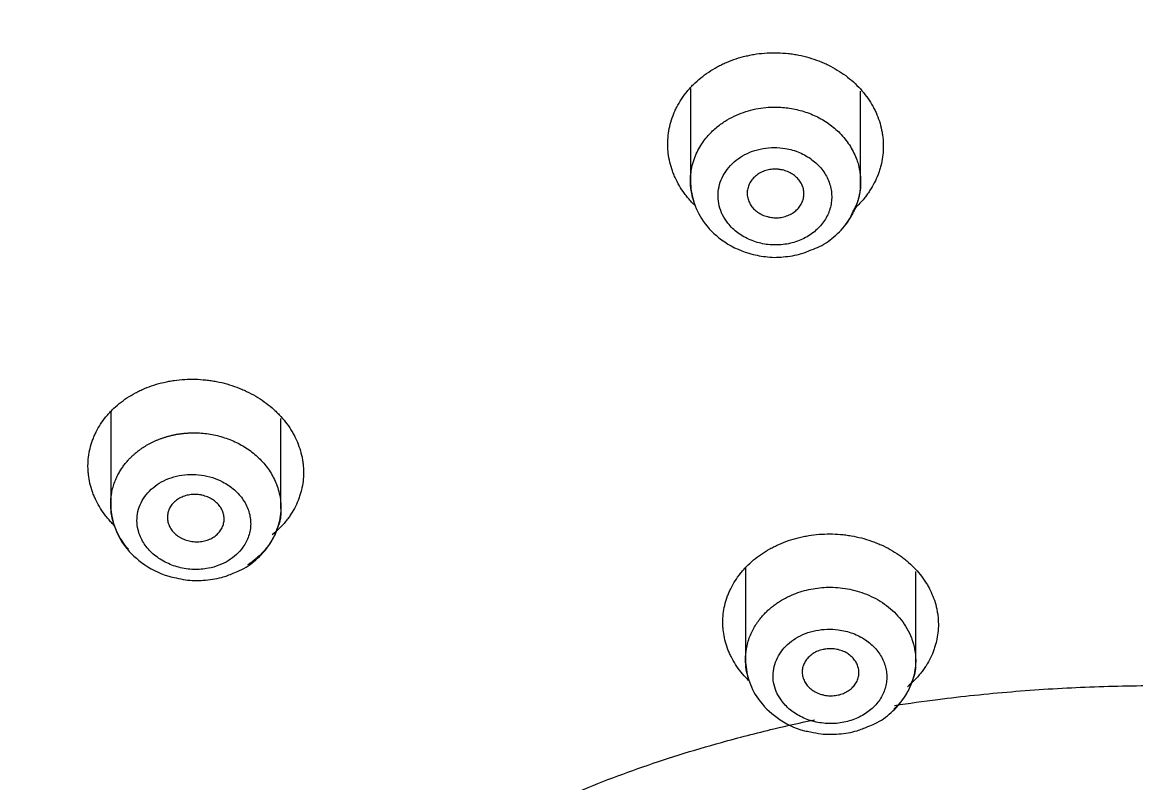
# Model space of a CAD drawing. Header units: millimetres. Extents: x 6110 to 6704, y -2661 to -1821.
# Drawn here: x 6332.999 to 6337.91, y -2179.701 to -2176.344 of the extents above; entities that cross this region are included whole.
import ezdxf

# ---------------------------------------------------------------- set-up
doc = ezdxf.new("R2010")
doc.units = ezdxf.units.MM
doc.header["$LTSCALE"] = 0.1
doc.linetypes.add('HIDDEN2', pattern=[4.7625, 3.175, -1.5875])
doc.layers.add('1', color=4, linetype='HIDDEN2', lineweight=13)
doc.layers.add('DIM', color=3, linetype='Continuous', lineweight=9)

msp = doc.modelspace()

# ---------------------------------------------------------------- hatches: boundary and pattern name
at = {"layer": 'DIM'}
h = msp.add_hatch(dxfattribs=at)
h.set_pattern_fill('ANSI31', color=2)
edge = h.paths.add_edge_path()
edge.add_line((6619.6172, -2595.9805), (6619.6172, -1962.2056))
edge.add_line((6634.6172, -1966.1101), (6619.6172, -1966.1101))
edge.add_line((6634.6172, -2610.9805), (6634.6172, -1966.1101))
edge.add_line((6634.6172, -2610.9805), (6184.4567, -2610.9805))
edge.add_line((6619.6172, -2595.9805), (6184.4567, -2595.9805))
edge.add_line((6184.4567, -2610.9805), (6184.4567, -2595.9805))

# ---------------------------------------------------------------- linework, layer by layer
at = {"layer": '1', "color": 7, "linetype": 'Continuous', "lineweight": -3}
for p, q in [((6335.9436, -2176.6362), (6335.9436, -2177.0431)), ((6336.6936, -2177.0479), (6336.6936, -2176.6479)), ((6333.3885, -2178.061), (6333.3885, -2178.4688)), ((6334.1385, -2178.4834), (6334.1385, -2178.0908)), ((6336.1862, -2178.7483), (6336.1862, -2179.153)), ((6336.9362, -2179.158), (6336.9362, -2178.7647))]:
    msp.add_line(p, q, dxfattribs=at)
for centre, major_axis, start_param, end_param in [((6338.0093, -2168.509), (-13.75, 0), 3.141606, 7.301236), ((6338.0093, -2168.8384), (13.1753, 0), 4.984867, 10.723113)]:
    msp.add_ellipse(centre, major_axis=major_axis, ratio=0.906308, start_param=start_param, end_param=end_param, dxfattribs=at)
for points, knots in [([(6325.4662, -2173.63), (6325.5679, -2173.8542), (6325.8634, -2174.4465), (6326.4568, -2175.3608), (6327.2417, -2176.3581), (6328.1332, -2177.2793), (6329.1185, -2178.1175), (6330.1898, -2178.8631), (6331.3353, -2179.5125), (6332.5483, -2180.0467), (6333.3933, -2180.3577), (6333.8352, -2180.4704), (6333.8448, -2180.4729)], [0, 0, 0, 0, 0.068553, 0.18436, 0.300257, 0.416246, 0.532326, 0.648492, 0.764733, 0.881039, 0.997401, 1, 1, 1, 1]), ([(6335.9616, -2177.1496), (6335.9558, -2177.1439), (6335.9502, -2177.1381), (6335.94, -2177.1269), (6335.9353, -2177.1215), (6335.9263, -2177.1105), (6335.922, -2177.1049), (6335.9012, -2177.0768), (6335.8872, -2177.0531), (6335.8731, -2177.022), (6335.8704, -2177.0157), (6335.8655, -2177.0029), (6335.8632, -2176.9965), (6335.8569, -2176.9773), (6335.8501, -2176.9514), (6335.8462, -2176.9252), (6335.8444, -2176.9054), (6335.844, -2176.8988), (6335.8436, -2176.8855), (6335.8435, -2176.8788), (6335.8443, -2176.8455), (6335.848, -2176.8193), (6335.858, -2176.7807), (6335.862, -2176.768), (6335.8692, -2176.7491), (6335.8718, -2176.7428), (6335.8773, -2176.7303), (6335.8803, -2176.7242), (6335.8958, -2176.6939), (6335.9109, -2176.671), (6335.933, -2176.644), (6335.9375, -2176.6387), (6335.947, -2176.6282), (6335.952, -2176.6231), (6335.9672, -2176.6079), (6335.9778, -2176.5983), (6336.0113, -2176.571), (6336.0355, -2176.5548), (6336.0683, -2176.537), (6336.0751, -2176.5336), (6336.0886, -2176.527), (6336.0955, -2176.5239), (6336.1163, -2176.515), (6336.1446, -2176.5043), (6336.174, -2176.4961), (6336.1964, -2176.4909), (6336.204, -2176.4893), (6336.2192, -2176.4864), (6336.227, -2176.4851), (6336.2656, -2176.4795), (6336.2965, -2176.4777), (6336.3431, -2176.479), (6336.3587, -2176.48), (6336.3821, -2176.4826), (6336.3899, -2176.4836), (6336.4054, -2176.486), (6336.413, -2176.4874), (6336.4511, -2176.4949), (6336.4806, -2176.5035), (6336.5164, -2176.5172), (6336.5235, -2176.5202), (6336.5375, -2176.5263), (6336.5445, -2176.5295), (6336.5649, -2176.5396), (6336.5781, -2176.5468), (6336.6163, -2176.5701), (6336.6399, -2176.5876), (6336.6725, -2176.6171), (6336.6827, -2176.6274), (6336.7019, -2176.6485), (6336.7198, -2176.6703), (6336.7351, -2176.6936), (6336.7457, -2176.7115), (6336.7491, -2176.7176), (6336.7555, -2176.73), (6336.7585, -2176.7361), (6336.7726, -2176.7673), (6336.7809, -2176.7929), (6336.7876, -2176.8256), (6336.7888, -2176.8322), (6336.7908, -2176.8454), (6336.7916, -2176.8521), (6336.7934, -2176.8721), (6336.7938, -2176.8854), (6336.7928, -2176.925), (6336.7892, -2176.9512), (6336.7809, -2176.9836), (6336.779, -2176.9901), (6336.7749, -2177.0029), (6336.7727, -2177.0093), (6336.7655, -2177.0281), (6336.7546, -2177.0527), (6336.7409, -2177.0762), (6336.7296, -2177.0934), (6336.7256, -2177.0991), (6336.7174, -2177.1103), (6336.713, -2177.1158), (6336.6969, -2177.1355), (6336.6843, -2177.149), (6336.6706, -2177.1617)], [0, 0, 0, 0, 0.011928, 0.011928, 0.022596, 0.022596, 0.033265, 0.033265, 0.07594, 0.07594, 0.086609, 0.086609, 0.097277, 0.097277, 0.118615, 0.139952, 0.139952, 0.150621, 0.150621, 0.16129, 0.16129, 0.203965, 0.203965, 0.225302, 0.225302, 0.235971, 0.235971, 0.246639, 0.246639, 0.289314, 0.289314, 0.299983, 0.299983, 0.310652, 0.310652, 0.331989, 0.331989, 0.374664, 0.374664, 0.385333, 0.385333, 0.396002, 0.396002, 0.417339, 0.438676, 0.438676, 0.449345, 0.449345, 0.460014, 0.460014, 0.502689, 0.502689, 0.524026, 0.524026, 0.534695, 0.534695, 0.545364, 0.545364, 0.588038, 0.588038, 0.598707, 0.598707, 0.609376, 0.609376, 0.630713, 0.630713, 0.673388, 0.673388, 0.694726, 0.694726, 0.716063, 0.7374, 0.7374, 0.748069, 0.748069, 0.758738, 0.758738, 0.801413, 0.801413, 0.812081, 0.812081, 0.82275, 0.82275, 0.844088, 0.844088, 0.886762, 0.886762, 0.897431, 0.897431, 0.9081, 0.9081, 0.929437, 0.950775, 0.950775, 0.961443, 0.961443, 0.972112, 0.972112, 1, 1, 1, 1]), ([(6335.9436, -2177.0432), (6335.9436, -2177.0232), (6335.9469, -2176.9912), (6335.9587, -2176.9489), (6335.9721, -2176.9166), (6335.9882, -2176.8874), (6336.0063, -2176.8614), (6336.0257, -2176.8385), (6336.0457, -2176.8186), (6336.0659, -2176.8015), (6336.0857, -2176.787), (6336.1117, -2176.7704), (6336.1453, -2176.753), (6336.1877, -2176.7369), (6336.2311, -2176.7257), (6336.2749, -2176.7192), (6336.3249, -2176.717), (6336.3817, -2176.7215), (6336.4443, -2176.736), (6336.5048, -2176.7604), (6336.5609, -2176.7947), (6336.6104, -2176.8386), (6336.6506, -2176.8911), (6336.6731, -2176.938), (6336.6852, -2176.9772), (6336.6918, -2177.0097), (6336.6936, -2177.0345), (6336.6936, -2177.0483)], [0, 0, 0, 0, 0.058161, 0.093562, 0.127056, 0.158645, 0.188327, 0.216103, 0.241973, 0.265937, 0.287994, 0.308145, 0.348196, 0.38743, 0.425849, 0.463455, 0.500252, 0.553212, 0.607721, 0.663788, 0.721422, 0.780631, 0.841423, 0.903804, 0.927649, 0.959769, 1, 1, 1, 1]), ([(6336.4577, -2177.2894), (6336.4668, -2177.2842), (6336.484, -2177.2727), (6336.5069, -2177.2527), (6336.5264, -2177.2303), (6336.5425, -2177.206), (6336.5546, -2177.18), (6336.5626, -2177.1529), (6336.5665, -2177.1252), (6336.5661, -2177.0971), (6336.5614, -2177.0693), (6336.5526, -2177.0421), (6336.5398, -2177.0161), (6336.523, -2176.9917), (6336.5028, -2176.9693), (6336.4793, -2176.9493), (6336.4529, -2176.9322), (6336.4242, -2176.918), (6336.3936, -2176.9071), (6336.3564, -2176.8987), (6336.3124, -2176.895), (6336.2631, -2176.8994), (6336.2159, -2176.9117), (6336.1726, -2176.932), (6336.1348, -2176.9589), (6336.1042, -2176.9918), (6336.0814, -2177.029), (6336.0679, -2177.0694), (6336.0636, -2177.1114), (6336.0691, -2177.1534), (6336.0837, -2177.1938), (6336.1049, -2177.227), (6336.1285, -2177.253), (6336.152, -2177.273), (6336.1784, -2177.2901), (6336.207, -2177.3043), (6336.2377, -2177.3151), (6336.2696, -2177.3224), (6336.3024, -2177.3261), (6336.3353, -2177.3261), (6336.3679, -2177.3223), (6336.3997, -2177.315), (6336.4299, -2177.3041), (6336.4487, -2177.2946), (6336.4577, -2177.2894)], [0, 0, 0, 0, 0.020967, 0.041725, 0.06263, 0.083608, 0.104328, 0.125143, 0.146098, 0.166816, 0.18765, 0.208564, 0.229277, 0.250152, 0.271051, 0.291749, 0.31263, 0.333556, 0.354247, 0.375107, 0.406369, 0.437553, 0.468839, 0.500137, 0.531304, 0.562624, 0.593778, 0.625045, 0.656248, 0.687491, 0.718715, 0.749951, 0.770828, 0.791551, 0.812466, 0.833312, 0.85403, 0.874964, 0.895815, 0.916522, 0.937429, 0.958351, 0.979091, 1, 1, 1, 1]), ([(6336.4074, -2177.1751), (6336.4016, -2177.1801), (6336.3953, -2177.1844), (6336.3852, -2177.1902), (6336.3817, -2177.192), (6336.3745, -2177.1952), (6336.3707, -2177.1967), (6336.3594, -2177.2007), (6336.3516, -2177.2027), (6336.3395, -2177.2047), (6336.3355, -2177.2052), (6336.3272, -2177.2058), (6336.3231, -2177.2059), (6336.3109, -2177.2058), (6336.3027, -2177.2051), (6336.2926, -2177.2033), (6336.2906, -2177.2029), (6336.2866, -2177.202), (6336.2806, -2177.2006), (6336.271, -2177.1975), (6336.2636, -2177.1945), (6336.2563, -2177.1911), (6336.2528, -2177.1893), (6336.2425, -2177.1833), (6336.2362, -2177.1788), (6336.2275, -2177.1713), (6336.2247, -2177.1687), (6336.2195, -2177.1632), (6336.217, -2177.1604), (6336.2102, -2177.1516), (6336.2063, -2177.1454), (6336.2016, -2177.1356), (6336.2002, -2177.1323), (6336.1978, -2177.1256), (6336.1968, -2177.1222), (6336.1944, -2177.1119), (6336.1936, -2177.105), (6336.1936, -2177.0909), (6336.1943, -2177.084), (6336.1967, -2177.0738), (6336.1976, -2177.0704), (6336.2, -2177.0637), (6336.2014, -2177.0604), (6336.206, -2177.0507), (6336.2098, -2177.0446), (6336.2165, -2177.0359), (6336.219, -2177.0331), (6336.2242, -2177.0277), (6336.2269, -2177.0251), (6336.2355, -2177.0178), (6336.2417, -2177.0134), (6336.2519, -2177.0076), (6336.2555, -2177.0058), (6336.2627, -2177.0025), (6336.27, -2176.9995), (6336.2777, -2176.9972), (6336.2855, -2176.9952), (6336.2895, -2176.9944), (6336.3017, -2176.9924), (6336.3098, -2176.9917), (6336.3221, -2176.9918), (6336.3262, -2176.992), (6336.3323, -2176.9926), (6336.3344, -2176.9928), (6336.3385, -2176.9933), (6336.3405, -2176.9937), (6336.3506, -2176.9954), (6336.3584, -2176.9975), (6336.3698, -2177.0016), (6336.3736, -2177.0032), (6336.3808, -2177.0066), (6336.3844, -2177.0084), (6336.3946, -2177.0143), (6336.4009, -2177.0188), (6336.4126, -2177.0289), (6336.4178, -2177.0344), (6336.4246, -2177.0431), (6336.4267, -2177.0462), (6336.4306, -2177.0524), (6336.4324, -2177.0556), (6336.4371, -2177.0654), (6336.4395, -2177.072), (6336.4419, -2177.0823), (6336.4425, -2177.0858), (6336.4434, -2177.0928), (6336.4436, -2177.0963), (6336.4436, -2177.1068), (6336.4429, -2177.1137), (6336.4405, -2177.124), (6336.4395, -2177.1274), (6336.4372, -2177.1341), (6336.4345, -2177.1406), (6336.431, -2177.1469), (6336.4272, -2177.153), (6336.4252, -2177.156), (6336.4184, -2177.1647), (6336.4132, -2177.1701), (6336.4074, -2177.1751)], [0, 0, 0, 0, 0.03125, 0.03125, 0.046875, 0.046875, 0.0625, 0.0625, 0.09375, 0.09375, 0.109375, 0.109375, 0.125, 0.125, 0.15625, 0.15625, 0.164063, 0.164063, 0.171875, 0.1875, 0.203125, 0.203125, 0.21875, 0.21875, 0.25, 0.25, 0.265625, 0.265625, 0.28125, 0.28125, 0.3125, 0.3125, 0.328125, 0.328125, 0.34375, 0.34375, 0.375, 0.375, 0.40625, 0.40625, 0.421875, 0.421875, 0.4375, 0.4375, 0.46875, 0.46875, 0.484375, 0.484375, 0.5, 0.5, 0.53125, 0.53125, 0.546875, 0.546875, 0.5625, 0.578125, 0.578125, 0.59375, 0.59375, 0.625, 0.625, 0.640625, 0.640625, 0.648438, 0.648438, 0.65625, 0.65625, 0.6875, 0.6875, 0.703125, 0.703125, 0.71875, 0.71875, 0.75, 0.75, 0.78125, 0.78125, 0.796875, 0.796875, 0.8125, 0.8125, 0.84375, 0.84375, 0.859375, 0.859375, 0.875, 0.875, 0.90625, 0.90625, 0.921875, 0.921875, 0.9375, 0.953125, 0.953125, 0.96875, 0.96875, 1, 1, 1, 1]), ([(6335.9641, -2177.1499), (6335.9584, -2177.1356), (6335.9481, -2177.1021), (6335.9438, -2177.066), (6335.9436, -2177.0449), (6335.9436, -2177.0432)], [0, 0, 0, 0, 0.417482, 0.952851, 1, 1, 1, 1]), ([(6335.9438, -2177.0445), (6335.9442, -2177.0742), (6335.9532, -2177.1353), (6335.9968, -2177.2273), (6336.0799, -2177.3109), (6336.1804, -2177.3608), (6336.2491, -2177.3744), (6336.2742, -2177.3771)], [0, 0, 0, 0, 0.175529, 0.377213, 0.605994, 0.861739, 1, 1, 1, 1]), ([(6336.6936, -2177.0483), (6336.6936, -2177.0483), (6336.6936, -2177.065), (6336.6903, -2177.1012), (6336.6784, -2177.1432), (6336.6675, -2177.1679), (6336.6645, -2177.1743)], [0, 0, 0, 0, 0.001237, 0.386934, 0.838067, 1, 1, 1, 1]), ([(6336.6645, -2177.1743), (6336.6614, -2177.1806), (6336.6521, -2177.1984), (6336.6389, -2177.2186), (6336.6284, -2177.2321), (6336.6261, -2177.235)], [0, 0, 0, 0, 0.292807, 0.848009, 1, 1, 1, 1]), ([(6336.4758, -2177.3471), (6336.4886, -2177.343), (6336.5284, -2177.3274), (6336.5866, -2177.2841), (6336.6373, -2177.2299), (6336.6558, -2177.1906), (6336.6611, -2177.1763)], [0, 0, 0, 0, 0.146729, 0.476283, 0.818535, 1, 1, 1, 1]), ([(6336.2742, -2177.3771), (6336.2742, -2177.3771), (6336.2997, -2177.3822), (6336.3543, -2177.3791), (6336.423, -2177.3697), (6336.4621, -2177.3538), (6336.4758, -2177.3471)], [0, 0, 0, 0, 0.000335, 0.37834, 0.775978, 1, 1, 1, 1]), ([(6333.4021, -2178.5604), (6333.3999, -2178.5582), (6333.3977, -2178.5559), (6333.3906, -2178.5484), (6333.3858, -2178.5431), (6333.3765, -2178.5323), (6333.372, -2178.5268), (6333.3505, -2178.4992), (6333.336, -2178.476), (6333.3212, -2178.4455), (6333.3184, -2178.4393), (6333.3131, -2178.4269), (6333.3107, -2178.4206), (6333.304, -2178.4018), (6333.2966, -2178.3766), (6333.2922, -2178.351), (6333.2899, -2178.3317), (6333.2894, -2178.3253), (6333.2887, -2178.3123), (6333.2885, -2178.3058), (6333.2886, -2178.2734), (6333.2917, -2178.248), (6333.3007, -2178.2106), (6333.3044, -2178.1982), (6333.3111, -2178.1799), (6333.3136, -2178.1738), (6333.3188, -2178.1618), (6333.3216, -2178.1558), (6333.3363, -2178.1266), (6333.3507, -2178.1044), (6333.372, -2178.0783), (6333.3764, -2178.0731), (6333.3856, -2178.063), (6333.3904, -2178.058), (6333.4051, -2178.0433), (6333.4154, -2178.034), (6333.448, -2178.0076), (6333.4717, -2177.9919), (6333.5039, -2177.9747), (6333.5105, -2177.9713), (6333.5238, -2177.9649), (6333.5306, -2177.9619), (6333.5511, -2177.9533), (6333.579, -2177.9429), (6333.6081, -2177.9349), (6333.6304, -2177.9298), (6333.6379, -2177.9282), (6333.653, -2177.9254), (6333.6607, -2177.9242), (6333.6992, -2177.9187), (6333.7301, -2177.917), (6333.7768, -2177.9181), (6333.7925, -2177.9192), (6333.8159, -2177.9217), (6333.8238, -2177.9227), (6333.8394, -2177.9251), (6333.8471, -2177.9264), (6333.8856, -2177.9338), (6333.9154, -2177.9422), (6333.9517, -2177.9557), (6333.9589, -2177.9586), (6333.9732, -2177.9646), (6333.9802, -2177.9678), (6334.0011, -2177.9777), (6334.0145, -2177.9848), (6334.0534, -2178.0077), (6334.0776, -2178.025), (6334.1054, -2178.0491), (6334.1108, -2178.0541), (6334.1213, -2178.0641), (6334.1264, -2178.0692), (6334.1412, -2178.0848), (6334.1597, -2178.1062), (6334.1756, -2178.129), (6334.1866, -2178.1466), (6334.1901, -2178.1526), (6334.1968, -2178.1647), (6334.1999, -2178.1707), (6334.2147, -2178.2012), (6334.2236, -2178.2262), (6334.2311, -2178.2582), (6334.2324, -2178.2646), (6334.2346, -2178.2775), (6334.2356, -2178.284), (6334.2378, -2178.3035), (6334.2385, -2178.3164), (6334.2384, -2178.355), (6334.2354, -2178.3805), (6334.2278, -2178.412), (6334.2261, -2178.4183), (6334.2224, -2178.4307), (6334.2203, -2178.4369), (6334.2136, -2178.4551), (6334.2033, -2178.4789), (6334.1902, -2178.5017), (6334.1793, -2178.5184), (6334.1756, -2178.5239), (6334.1676, -2178.5348), (6334.1635, -2178.5402), (6334.142, -2178.5665), (6334.1224, -2178.5859), (6334.1005, -2178.6037)], [0, 0, 0, 0, 0.004617, 0.004617, 0.015206, 0.015206, 0.025795, 0.025795, 0.068152, 0.068152, 0.078741, 0.078741, 0.08933, 0.08933, 0.110509, 0.131687, 0.131687, 0.142276, 0.142276, 0.152865, 0.152865, 0.195222, 0.195222, 0.2164, 0.2164, 0.22699, 0.22699, 0.237579, 0.237579, 0.279935, 0.279935, 0.290525, 0.290525, 0.301114, 0.301114, 0.322292, 0.322292, 0.364649, 0.364649, 0.375238, 0.375238, 0.385827, 0.385827, 0.407006, 0.428184, 0.428184, 0.438773, 0.438773, 0.449362, 0.449362, 0.491719, 0.491719, 0.512898, 0.512898, 0.523487, 0.523487, 0.534076, 0.534076, 0.576433, 0.576433, 0.587022, 0.587022, 0.597611, 0.597611, 0.618789, 0.618789, 0.661146, 0.661146, 0.671735, 0.671735, 0.682324, 0.682324, 0.703503, 0.724681, 0.724681, 0.73527, 0.73527, 0.74586, 0.74586, 0.788216, 0.788216, 0.798806, 0.798806, 0.809395, 0.809395, 0.830573, 0.830573, 0.87293, 0.87293, 0.883519, 0.883519, 0.894108, 0.894108, 0.915287, 0.936465, 0.936465, 0.947054, 0.947054, 0.957643, 0.957643, 1, 1, 1, 1]), ([(6333.3885, -2178.4688), (6333.3885, -2178.4542), (6333.3903, -2178.4311), (6333.3967, -2178.4004), (6333.4038, -2178.3768), (6333.4125, -2178.3551), (6333.4223, -2178.3352), (6333.4328, -2178.3172), (6333.4438, -2178.301), (6333.455, -2178.2866), (6333.466, -2178.2738), (6333.4768, -2178.2626), (6333.4871, -2178.2528), (6333.4966, -2178.2444), (6333.5054, -2178.2373), (6333.5132, -2178.2313), (6333.5199, -2178.2264), (6333.5256, -2178.2225), (6333.53, -2178.2195), (6333.5332, -2178.2174), (6333.5368, -2178.2151), (6333.5412, -2178.2124), (6333.5469, -2178.209), (6333.5526, -2178.2057), (6333.5584, -2178.2025), (6333.5642, -2178.1994), (6333.57, -2178.1964), (6333.5759, -2178.1935), (6333.5819, -2178.1908), (6333.5878, -2178.1881), (6333.5938, -2178.1856), (6333.5998, -2178.1831), (6333.6059, -2178.1808), (6333.6119, -2178.1785), (6333.618, -2178.1764), (6333.6241, -2178.1744), (6333.6302, -2178.1724), (6333.6363, -2178.1706), (6333.6424, -2178.1689), (6333.6486, -2178.1673), (6333.6547, -2178.1657), (6333.6609, -2178.1643), (6333.667, -2178.163), (6333.6731, -2178.1617), (6333.6793, -2178.1606), (6333.6854, -2178.1595), (6333.6915, -2178.1586), (6333.6976, -2178.1577), (6333.7037, -2178.157), (6333.7098, -2178.1563), (6333.7158, -2178.1557), (6333.7219, -2178.1552), (6333.7279, -2178.1548), (6333.7339, -2178.1544), (6333.7399, -2178.1542), (6333.7458, -2178.154), (6333.7517, -2178.1539), (6333.7576, -2178.1539), (6333.7829, -2178.1543), (6333.8279, -2178.1584), (6333.891, -2178.1739), (6333.9511, -2178.1988), (6334.0061, -2178.2329), (6334.0541, -2178.2753), (6334.093, -2178.325), (6334.1168, -2178.3719), (6334.1303, -2178.4134), (6334.137, -2178.4479), (6334.1385, -2178.472), (6334.1385, -2178.4839)], [0, 0, 0, 0, 0.043113, 0.068791, 0.093082, 0.115987, 0.137504, 0.157633, 0.176376, 0.193731, 0.209698, 0.224278, 0.23747, 0.249274, 0.259691, 0.268719, 0.27636, 0.282613, 0.287477, 0.290954, 0.293043, 0.299021, 0.304972, 0.310895, 0.31679, 0.322658, 0.328498, 0.334311, 0.340096, 0.345854, 0.351584, 0.357286, 0.362961, 0.368609, 0.374229, 0.379822, 0.385387, 0.390925, 0.396436, 0.401919, 0.407374, 0.412803, 0.418204, 0.423577, 0.428923, 0.434242, 0.439534, 0.444798, 0.450035, 0.455245, 0.460427, 0.465583, 0.470711, 0.475811, 0.480885, 0.485931, 0.490951, 0.495943, 0.500908, 0.555096, 0.610023, 0.665713, 0.722189, 0.779471, 0.83758, 0.896537, 0.928687, 0.964556, 1, 1, 1, 1]), ([(6333.907, -2178.7177), (6333.92, -2178.7098), (6333.944, -2178.6918), (6333.9695, -2178.6629), (6333.9865, -2178.635), (6333.9972, -2178.6095), (6334.0037, -2178.583), (6334.0062, -2178.5559), (6334.0043, -2178.5286), (6333.9982, -2178.5015), (6333.988, -2178.4752), (6333.9737, -2178.45), (6333.9556, -2178.4264), (6333.9341, -2178.4048), (6333.9094, -2178.3857), (6333.8775, -2178.3668), (6333.8372, -2178.35), (6333.7887, -2178.3391), (6333.739, -2178.3361), (6333.6901, -2178.3415), (6333.6436, -2178.3545), (6333.6018, -2178.3751), (6333.5657, -2178.4021), (6333.5371, -2178.4345), (6333.5166, -2178.4711), (6333.5052, -2178.5106), (6333.5031, -2178.5515), (6333.5099, -2178.5878), (6333.5218, -2178.6185), (6333.536, -2178.6436), (6333.5541, -2178.6672), (6333.5756, -2178.6887), (6333.6003, -2178.7078), (6333.6277, -2178.7241), (6333.6573, -2178.7375), (6333.6886, -2178.7474), (6333.721, -2178.7538), (6333.754, -2178.7568), (6333.787, -2178.756), (6333.8247, -2178.7509), (6333.866, -2178.7393), (6333.894, -2178.7256), (6333.907, -2178.7177)], [0, 0, 0, 0, 0.031318, 0.06263, 0.08357, 0.104292, 0.12514, 0.146071, 0.166789, 0.187646, 0.208573, 0.229277, 0.250135, 0.271079, 0.291772, 0.312616, 0.343877, 0.375056, 0.406253, 0.437517, 0.468748, 0.50007, 0.531263, 0.562536, 0.593747, 0.624977, 0.656225, 0.687441, 0.70835, 0.729074, 0.749967, 0.770843, 0.79156, 0.812475, 0.833337, 0.854039, 0.874942, 0.895829, 0.916532, 0.937409, 0.968732, 1, 1, 1, 1]), ([(6333.8488, -2178.6088), (6333.8427, -2178.6133), (6333.8363, -2178.6173), (6333.8259, -2178.6223), (6333.8224, -2178.6239), (6333.815, -2178.6267), (6333.8112, -2178.6279), (6333.7997, -2178.6312), (6333.7918, -2178.6327), (6333.7797, -2178.634), (6333.7756, -2178.6343), (6333.7673, -2178.6345), (6333.7632, -2178.6344), (6333.7509, -2178.6337), (6333.7428, -2178.6325), (6333.7307, -2178.6298), (6333.7267, -2178.6287), (6333.7189, -2178.6262), (6333.7112, -2178.6234), (6333.7039, -2178.6201), (6333.6986, -2178.6173), (6333.6969, -2178.6163), (6333.6934, -2178.6143), (6333.6917, -2178.6133), (6333.6833, -2178.608), (6333.6772, -2178.6032), (6333.6688, -2178.5954), (6333.6662, -2178.5927), (6333.6612, -2178.587), (6333.6589, -2178.5841), (6333.6525, -2178.5752), (6333.649, -2178.569), (6333.6447, -2178.5592), (6333.6435, -2178.5559), (6333.6414, -2178.5492), (6333.6398, -2178.5425), (6333.6389, -2178.5357), (6333.6385, -2178.5289), (6333.6384, -2178.5255), (6333.6389, -2178.5153), (6333.6401, -2178.5086), (6333.6429, -2178.4989), (6333.644, -2178.4956), (6333.6467, -2178.4893), (6333.6482, -2178.4861), (6333.6533, -2178.4771), (6333.6573, -2178.4713), (6333.6644, -2178.4633), (6333.667, -2178.4607), (6333.6724, -2178.4557), (6333.6752, -2178.4534), (6333.6841, -2178.4467), (6333.6906, -2178.4428), (6333.701, -2178.4377), (6333.7046, -2178.4361), (6333.712, -2178.4333), (6333.7194, -2178.4308), (6333.7272, -2178.429), (6333.7351, -2178.4274), (6333.7392, -2178.4268), (6333.7514, -2178.4255), (6333.7596, -2178.4253), (6333.7719, -2178.426), (6333.776, -2178.4264), (6333.7821, -2178.4273), (6333.7842, -2178.4276), (6333.7882, -2178.4284), (6333.7903, -2178.4288), (6333.8003, -2178.4311), (6333.8081, -2178.4335), (6333.8193, -2178.4381), (6333.823, -2178.4399), (6333.8302, -2178.4436), (6333.8336, -2178.4456), (6333.8436, -2178.4519), (6333.8497, -2178.4566), (6333.861, -2178.4671), (6333.8659, -2178.4728), (6333.8723, -2178.4817), (6333.8743, -2178.4847), (6333.8778, -2178.491), (6333.8795, -2178.4943), (6333.8837, -2178.504), (6333.8857, -2178.5107), (6333.8876, -2178.5208), (6333.8881, -2178.5242), (6333.8885, -2178.5311), (6333.8886, -2178.5345), (6333.8881, -2178.5446), (6333.887, -2178.5513), (6333.8841, -2178.5611), (6333.883, -2178.5644), (6333.8803, -2178.5707), (6333.8773, -2178.5769), (6333.8736, -2178.5828), (6333.8695, -2178.5885), (6333.8673, -2178.5913), (6333.8601, -2178.5994), (6333.8548, -2178.6044), (6333.8488, -2178.6088)], [0, 0, 0, 0, 0.03125, 0.03125, 0.046875, 0.046875, 0.0625, 0.0625, 0.09375, 0.09375, 0.109375, 0.109375, 0.125, 0.125, 0.15625, 0.15625, 0.171875, 0.171875, 0.1875, 0.203125, 0.203125, 0.210937, 0.210937, 0.21875, 0.21875, 0.25, 0.25, 0.265625, 0.265625, 0.28125, 0.28125, 0.3125, 0.3125, 0.328125, 0.328125, 0.34375, 0.359375, 0.359375, 0.375, 0.375, 0.40625, 0.40625, 0.421875, 0.421875, 0.4375, 0.4375, 0.46875, 0.46875, 0.484375, 0.484375, 0.5, 0.5, 0.53125, 0.53125, 0.546875, 0.546875, 0.5625, 0.578125, 0.578125, 0.59375, 0.59375, 0.625, 0.625, 0.640625, 0.640625, 0.648437, 0.648437, 0.65625, 0.65625, 0.6875, 0.6875, 0.703125, 0.703125, 0.71875, 0.71875, 0.75, 0.75, 0.78125, 0.78125, 0.796875, 0.796875, 0.8125, 0.8125, 0.84375, 0.84375, 0.859375, 0.859375, 0.875, 0.875, 0.90625, 0.90625, 0.921875, 0.921875, 0.9375, 0.953125, 0.953125, 0.96875, 0.96875, 1, 1, 1, 1]), ([(6333.4664, -2178.6666), (6333.4659, -2178.666), (6333.4569, -2178.6558), (6333.4403, -2178.6344), (6333.4197, -2178.6), (6333.4031, -2178.5613), (6333.3918, -2178.5187), (6333.3887, -2178.4873), (6333.3885, -2178.4704), (6333.3885, -2178.4688)], [0, 0, 0, 0, 0.01009, 0.179323, 0.360597, 0.55393, 0.759338, 0.976831, 1, 1, 1, 1]), ([(6333.3887, -2178.4699), (6333.3891, -2178.499), (6333.398, -2178.559), (6333.4411, -2178.6499), (6333.5241, -2178.7325), (6333.6108, -2178.7796), (6333.666, -2178.7911), (6333.6768, -2178.7929)], [0, 0, 0, 0, 0.189716, 0.408204, 0.656572, 0.93465, 1, 1, 1, 1]), ([(6334.1385, -2178.4839), (6334.1385, -2178.4853), (6334.1384, -2178.5012), (6334.1355, -2178.5315), (6334.1282, -2178.5597), (6334.1235, -2178.5734)], [0, 0, 0, 0, 0.045931, 0.526097, 1, 1, 1, 1]), ([(6333.9284, -2178.7722), (6333.9382, -2178.7691), (6333.9752, -2178.7555), (6334.0312, -2178.7152), (6334.0894, -2178.6523), (6334.1137, -2178.6025), (6334.1225, -2178.576)], [0, 0, 0, 0, 0.10032, 0.394217, 0.699676, 1, 1, 1, 1]), ([(6334.1235, -2178.5734), (6334.123, -2178.5748), (6334.119, -2178.5864), (6334.1102, -2178.6071), (6334.0953, -2178.6337), (6334.0791, -2178.6569), (6334.0626, -2178.6768), (6334.0462, -2178.6937), (6334.0305, -2178.7078), (6334.016, -2178.7193), (6334.0031, -2178.7287), (6333.995, -2178.734), (6333.9912, -2178.7364)], [0, 0, 0, 0, 0.021139, 0.179274, 0.325069, 0.458524, 0.579636, 0.688403, 0.784824, 0.868898, 0.940623, 1, 1, 1, 1]), ([(6336.2019, -2179.2474), (6336.1993, -2179.2449), (6336.1968, -2179.2424), (6336.1844, -2179.2298), (6336.1751, -2179.2194), (6336.1492, -2179.1872), (6336.1346, -2179.1645), (6336.1197, -2179.1346), (6336.1169, -2179.1286), (6336.1116, -2179.1164), (6336.1092, -2179.1103), (6336.1024, -2179.0918), (6336.0948, -2179.067), (6336.0902, -2179.0418), (6336.0879, -2179.0227), (6336.0873, -2179.0164), (6336.0864, -2179.0035), (6336.0862, -2178.9971), (6336.086, -2178.9649), (6336.0889, -2178.9396), (6336.0976, -2178.9022), (6336.1012, -2178.8899), (6336.1078, -2178.8714), (6336.1102, -2178.8653), (6336.1154, -2178.8532), (6336.1181, -2178.8472), (6336.1326, -2178.8177), (6336.1468, -2178.7953), (6336.168, -2178.7687), (6336.1724, -2178.7635), (6336.1815, -2178.7531), (6336.1863, -2178.748), (6336.201, -2178.733), (6336.2113, -2178.7235), (6336.2437, -2178.6964), (6336.2674, -2178.6801), (6336.2997, -2178.6621), (6336.3063, -2178.6587), (6336.3197, -2178.652), (6336.3264, -2178.6488), (6336.3469, -2178.6397), (6336.3749, -2178.6287), (6336.4041, -2178.6201), (6336.4264, -2178.6145), (6336.434, -2178.6127), (6336.4492, -2178.6096), (6336.4569, -2178.6082), (6336.4954, -2178.6019), (6336.5264, -2178.5995), (6336.5733, -2178.5997), (6336.589, -2178.6004), (6336.6125, -2178.6024), (6336.6204, -2178.6033), (6336.636, -2178.6053), (6336.6437, -2178.6064), (6336.6822, -2178.613), (6336.7121, -2178.6207), (6336.7484, -2178.6334), (6336.7556, -2178.6361), (6336.7699, -2178.6418), (6336.7769, -2178.6448), (6336.7977, -2178.6542), (6336.8245, -2178.6677), (6336.8495, -2178.6833), (6336.8676, -2178.6957), (6336.8736, -2178.7), (6336.8852, -2178.7089), (6336.8909, -2178.7134), (6336.9187, -2178.7367), (6336.9384, -2178.7568), (6336.9642, -2178.7891), (6336.9723, -2178.8002), (6336.9833, -2178.8174), (6336.9869, -2178.8232), (6336.9935, -2178.835), (6336.9967, -2178.8409), (6337.0116, -2178.8707), (6337.0206, -2178.8952), (6337.0282, -2178.9267), (6337.0296, -2178.933), (6337.0319, -2178.9458), (6337.0329, -2178.9522), (6337.0353, -2178.9714), (6337.0361, -2178.9842), (6337.0363, -2179.0224), (6337.0335, -2179.0477), (6337.0262, -2179.0792), (6337.0245, -2179.0855), (6337.0208, -2179.0979), (6337.0188, -2179.1041), (6337.0123, -2179.1224), (6337.0021, -2179.1463), (6336.9892, -2179.1693), (6336.9785, -2179.1861), (6336.9747, -2179.1917), (6336.9669, -2179.2027), (6336.9628, -2179.2082), (6336.9414, -2179.2349), (6336.922, -2179.2547), (6336.9, -2179.273)], [0, 0, 0, 0, 0.00527, 0.00527, 0.026435, 0.026435, 0.068763, 0.068763, 0.079346, 0.079346, 0.089928, 0.089928, 0.111092, 0.132257, 0.132257, 0.142839, 0.142839, 0.153421, 0.153421, 0.19575, 0.19575, 0.216915, 0.216915, 0.227497, 0.227497, 0.238079, 0.238079, 0.280408, 0.280408, 0.29099, 0.29099, 0.301573, 0.301573, 0.322737, 0.322737, 0.365066, 0.365066, 0.375648, 0.375648, 0.38623, 0.38623, 0.407395, 0.428559, 0.428559, 0.439142, 0.439142, 0.449724, 0.449724, 0.492053, 0.492053, 0.513217, 0.513217, 0.5238, 0.5238, 0.534382, 0.534382, 0.576711, 0.576711, 0.587293, 0.587293, 0.597875, 0.597875, 0.61904, 0.640204, 0.640204, 0.650786, 0.650786, 0.661369, 0.661369, 0.703697, 0.703697, 0.724862, 0.724862, 0.735444, 0.735444, 0.746026, 0.746026, 0.788355, 0.788355, 0.798938, 0.798938, 0.80952, 0.80952, 0.830684, 0.830684, 0.873013, 0.873013, 0.883595, 0.883595, 0.894178, 0.894178, 0.915342, 0.936507, 0.936507, 0.947089, 0.947089, 0.957671, 0.957671, 1, 1, 1, 1]), ([(6333.6768, -2178.7929), (6333.6904, -2178.7967), (6333.7296, -2178.8052), (6333.7981, -2178.8059), (6333.87, -2178.7959), (6333.912, -2178.78), (6333.9284, -2178.7722)], [0, 0, 0, 0, 0.162979, 0.465563, 0.784059, 1, 1, 1, 1]), ([(6336.1862, -2179.1531), (6336.1862, -2179.1376), (6336.1883, -2179.1124), (6336.1959, -2179.0787), (6336.2048, -2179.052), (6336.2158, -2179.0273), (6336.2285, -2179.0045), (6336.2425, -2178.9837), (6336.2575, -2178.9648), (6336.273, -2178.9479), (6336.2889, -2178.9328), (6336.3048, -2178.9194), (6336.3206, -2178.9077), (6336.3421, -2178.8932), (6336.3706, -2178.8772), (6336.4073, -2178.8612), (6336.4452, -2178.849), (6336.4837, -2178.8405), (6336.5225, -2178.8356), (6336.5624, -2178.8341), (6336.6038, -2178.8364), (6336.6465, -2178.8429), (6336.6892, -2178.8539), (6336.7309, -2178.8696), (6336.7711, -2178.8899), (6336.8088, -2178.915), (6336.8433, -2178.9446), (6336.8736, -2178.9785), (6336.899, -2179.0162), (6336.9136, -2179.0471), (6336.9221, -2179.0704), (6336.9272, -2179.0873), (6336.9323, -2179.1098), (6336.9355, -2179.1342), (6336.9362, -2179.151), (6336.9362, -2179.1583)], [0, 0, 0, 0, 0.046249, 0.075084, 0.102695, 0.129082, 0.154244, 0.178181, 0.200894, 0.222383, 0.242648, 0.261689, 0.279506, 0.2961, 0.331616, 0.366527, 0.400837, 0.434549, 0.46767, 0.500202, 0.535942, 0.572558, 0.61006, 0.648453, 0.687744, 0.72794, 0.769047, 0.811069, 0.854011, 0.89788, 0.909633, 0.926942, 0.949805, 0.97822, 1, 1, 1, 1]), ([(6336.7082, -2179.3958), (6336.717, -2179.3904), (6336.7337, -2179.3788), (6336.7556, -2179.3587), (6336.7741, -2179.3365), (6336.789, -2179.3125), (6336.7999, -2179.2871), (6336.8067, -2179.2607), (6336.8094, -2179.2338), (6336.8079, -2179.2067), (6336.8021, -2179.18), (6336.7922, -2179.154), (6336.7783, -2179.1292), (6336.7606, -2179.1061), (6336.7396, -2179.0849), (6336.7152, -2179.0662), (6336.6881, -2179.0503), (6336.6588, -2179.0373), (6336.6276, -2179.0277), (6336.5899, -2179.0206), (6336.5456, -2179.0183), (6336.4963, -2179.0241), (6336.4495, -2179.0375), (6336.4072, -2179.0586), (6336.3706, -2179.0858), (6336.3416, -2179.1185), (6336.3206, -2179.1552), (6336.3089, -2179.1945), (6336.3063, -2179.2351), (6336.3135, -2179.2755), (6336.3298, -2179.3141), (6336.3523, -2179.3456), (6336.3769, -2179.3703), (6336.4012, -2179.389), (6336.4283, -2179.4049), (6336.4576, -2179.4178), (6336.4888, -2179.4275), (6336.5212, -2179.4336), (6336.5542, -2179.4362), (6336.5873, -2179.4352), (6336.6198, -2179.4305), (6336.6513, -2179.4224), (6336.6811, -2179.4109), (6336.6994, -2179.4011), (6336.7082, -2179.3958)], [0, 0, 0, 0, 0.020928, 0.041694, 0.06265, 0.083583, 0.104302, 0.12515, 0.146085, 0.166804, 0.187651, 0.208576, 0.22929, 0.25015, 0.271084, 0.291781, 0.312626, 0.333578, 0.354272, 0.375113, 0.406361, 0.437566, 0.468828, 0.500138, 0.531302, 0.562599, 0.593772, 0.625019, 0.656241, 0.687465, 0.718713, 0.749929, 0.770827, 0.791549, 0.812449, 0.833315, 0.854026, 0.87494, 0.895805, 0.916504, 0.937397, 0.958323, 0.979072, 1, 1, 1, 1]), ([(6336.6474, -2179.2854), (6336.6414, -2179.29), (6336.635, -2179.2941), (6336.6246, -2179.2994), (6336.6211, -2179.3011), (6336.6137, -2179.3041), (6336.6099, -2179.3054), (6336.5984, -2179.309), (6336.5905, -2179.3107), (6336.5784, -2179.3123), (6336.5742, -2179.3127), (6336.566, -2179.3131), (6336.5618, -2179.3132), (6336.5495, -2179.3128), (6336.5414, -2179.3118), (6336.5312, -2179.3098), (6336.5292, -2179.3093), (6336.5252, -2179.3084), (6336.5193, -2179.3068), (6336.5098, -2179.3036), (6336.5025, -2179.3004), (6336.4953, -2179.2969), (6336.4918, -2179.295), (6336.4817, -2179.289), (6336.4756, -2179.2844), (6336.4672, -2179.2769), (6336.4645, -2179.2743), (6336.4595, -2179.2688), (6336.4572, -2179.266), (6336.4507, -2179.2573), (6336.4471, -2179.2513), (6336.4428, -2179.2417), (6336.4415, -2179.2384), (6336.4394, -2179.2319), (6336.4377, -2179.2253), (6336.4367, -2179.2186), (6336.4362, -2179.2119), (6336.4361, -2179.2085), (6336.4365, -2179.1984), (6336.4375, -2179.1917), (6336.4402, -2179.1819), (6336.4413, -2179.1787), (6336.4438, -2179.1723), (6336.4453, -2179.1691), (6336.4503, -2179.1599), (6336.4543, -2179.1541), (6336.4613, -2179.1459), (6336.4638, -2179.1433), (6336.4692, -2179.1382), (6336.472, -2179.1357), (6336.4808, -2179.1288), (6336.4872, -2179.1247), (6336.4976, -2179.1193), (6336.5012, -2179.1177), (6336.5086, -2179.1147), (6336.5161, -2179.112), (6336.5238, -2179.1099), (6336.5298, -2179.1086), (6336.5318, -2179.1082), (6336.5358, -2179.1075), (6336.5378, -2179.1072), (6336.5481, -2179.1058), (6336.5562, -2179.1054), (6336.5686, -2179.1058), (6336.5727, -2179.1061), (6336.5809, -2179.1071), (6336.585, -2179.1077), (6336.5971, -2179.1101), (6336.6048, -2179.1124), (6336.6161, -2179.1167), (6336.6199, -2179.1183), (6336.627, -2179.1218), (6336.6339, -2179.1255), (6336.6403, -2179.1298), (6336.6465, -2179.1344), (6336.6495, -2179.1368), (6336.6579, -2179.1444), (6336.6629, -2179.1498), (6336.6694, -2179.1584), (6336.6714, -2179.1614), (6336.675, -2179.1675), (6336.6766, -2179.1707), (6336.681, -2179.1802), (6336.6831, -2179.1867), (6336.6851, -2179.1967), (6336.6856, -2179.2001), (6336.6861, -2179.2069), (6336.6862, -2179.2103), (6336.6859, -2179.2203), (6336.6849, -2179.227), (6336.6822, -2179.2368), (6336.6811, -2179.2401), (6336.6785, -2179.2465), (6336.6756, -2179.2527), (6336.672, -2179.2587), (6336.668, -2179.2645), (6336.6658, -2179.2674), (6336.6587, -2179.2756), (6336.6533, -2179.2807), (6336.6474, -2179.2854)], [0, 0, 0, 0, 0.03125, 0.03125, 0.046875, 0.046875, 0.0625, 0.0625, 0.09375, 0.09375, 0.109375, 0.109375, 0.125, 0.125, 0.15625, 0.15625, 0.164063, 0.164063, 0.171875, 0.1875, 0.203125, 0.203125, 0.21875, 0.21875, 0.25, 0.25, 0.265625, 0.265625, 0.28125, 0.28125, 0.3125, 0.3125, 0.328125, 0.328125, 0.34375, 0.359375, 0.359375, 0.375, 0.375, 0.40625, 0.40625, 0.421875, 0.421875, 0.4375, 0.4375, 0.46875, 0.46875, 0.484375, 0.484375, 0.5, 0.5, 0.53125, 0.53125, 0.546875, 0.546875, 0.5625, 0.578125, 0.578125, 0.585938, 0.585938, 0.59375, 0.59375, 0.625, 0.625, 0.640625, 0.640625, 0.65625, 0.65625, 0.6875, 0.6875, 0.703125, 0.703125, 0.71875, 0.734375, 0.734375, 0.75, 0.75, 0.78125, 0.78125, 0.796875, 0.796875, 0.8125, 0.8125, 0.84375, 0.84375, 0.859375, 0.859375, 0.875, 0.875, 0.90625, 0.90625, 0.921875, 0.921875, 0.9375, 0.953125, 0.953125, 0.96875, 0.96875, 1, 1, 1, 1]), ([(6336.2026, -2179.2471), (6336.2011, -2179.243), (6336.1956, -2179.2262), (6336.1883, -2179.195), (6336.1862, -2179.1674), (6336.1862, -2179.1531), (6336.1862, -2179.1531)], [0, 0, 0, 0, 0.134231, 0.548115, 0.999336, 1, 1, 1, 1]), ([(6336.1863, -2179.1543), (6336.1868, -2179.1839), (6336.196, -2179.2444), (6336.2403, -2179.3353), (6336.3245, -2179.416), (6336.41, -2179.4606), (6336.4636, -2179.4706), (6336.4724, -2179.4719)], [0, 0, 0, 0, 0.194025, 0.415897, 0.666678, 0.946189, 1, 1, 1, 1]), ([(6336.9362, -2179.1583), (6336.9362, -2179.1624), (6336.9358, -2179.1797), (6336.9321, -2179.2104), (6336.9251, -2179.2364), (6336.9206, -2179.2493)], [0, 0, 0, 0, 0.132598, 0.562599, 1, 1, 1, 1]), ([(6336.7254, -2179.4484), (6336.7363, -2179.4448), (6336.7742, -2179.4301), (6336.8307, -2179.3885), (6336.8875, -2179.3259), (6336.9109, -2179.2772), (6336.9194, -2179.2518)], [0, 0, 0, 0, 0.112998, 0.406591, 0.711191, 1, 1, 1, 1]), ([(6336.9206, -2179.2493), (6336.9201, -2179.2509), (6336.9162, -2179.2618), (6336.9078, -2179.2814), (6336.8937, -2179.3069), (6336.8778, -2179.3301), (6336.8607, -2179.3511), (6336.8476, -2179.3646), (6336.8405, -2179.3713), (6336.8398, -2179.372)], [0, 0, 0, 0, 0.034313, 0.241783, 0.440151, 0.629417, 0.809584, 0.980653, 1, 1, 1, 1]), ([(6336.8434, -2179.3557), (6336.9067, -2179.346), (6337.0775, -2179.3222), (6337.3574, -2179.2927), (6337.6839, -2179.2724), (6337.9852, -2179.2664), (6338.2599, -2179.2706), (6338.5066, -2179.2823), (6338.752, -2179.3018), (6338.9752, -2179.3268), (6339.1163, -2179.3466), (6339.1762, -2179.3558)], [0, 0, 0, 0, 0.082511, 0.221854, 0.360893, 0.500917, 0.606728, 0.711786, 0.81665, 0.921873, 1, 1, 1, 1]), ([(6334.4638, -2180.3388), (6334.4666, -2180.3363), (6334.4722, -2180.3312), (6334.4807, -2180.3237), (6334.4892, -2180.3162), (6334.4978, -2180.3087), (6334.5063, -2180.3012), (6334.515, -2180.2938), (6334.5236, -2180.2864), (6334.5323, -2180.279), (6334.5411, -2180.2716), (6334.5499, -2180.2643), (6334.5587, -2180.257), (6334.5675, -2180.2498), (6334.5764, -2180.2425), (6334.5854, -2180.2353), (6334.5943, -2180.2282), (6334.6033, -2180.221), (6334.6124, -2180.2139), (6334.6215, -2180.2068), (6334.6306, -2180.1998), (6334.6398, -2180.1928), (6334.649, -2180.1858), (6334.6582, -2180.1788), (6334.6675, -2180.1719), (6334.6768, -2180.165), (6334.6862, -2180.1581), (6334.6955, -2180.1512), (6334.705, -2180.1444), (6334.7144, -2180.1376), (6334.7239, -2180.1309), (6334.7335, -2180.1241), (6334.7431, -2180.1174), (6334.7527, -2180.1107), (6334.7623, -2180.1041), (6334.772, -2180.0975), (6334.7817, -2180.0909), (6334.7915, -2180.0843), (6334.8013, -2180.0778), (6334.8111, -2180.0713), (6334.821, -2180.0648), (6334.8309, -2180.0583), (6334.8409, -2180.0519), (6334.8508, -2180.0455), (6334.8609, -2180.0391), (6334.8709, -2180.0328), (6334.881, -2180.0265), (6334.8911, -2180.0202), (6334.9013, -2180.0139), (6334.9115, -2180.0077), (6334.9217, -2180.0015), (6334.932, -2179.9953), (6334.9423, -2179.9891), (6334.9526, -2179.983), (6334.963, -2179.9769), (6334.9734, -2179.9708), (6334.9839, -2179.9647), (6334.9944, -2179.9587), (6335.0049, -2179.9527), (6335.0154, -2179.9467), (6335.026, -2179.9408), (6335.0366, -2179.9349), (6335.0473, -2179.929), (6335.058, -2179.9231), (6335.0687, -2179.9173), (6335.0795, -2179.9114), (6335.0903, -2179.9056), (6335.1011, -2179.8999), (6335.112, -2179.8941), (6335.1229, -2179.8884), (6335.1339, -2179.8827), (6335.1448, -2179.877), (6335.1558, -2179.8714), (6335.1669, -2179.8658), (6335.178, -2179.8602), (6335.1891, -2179.8546), (6335.2507, -2179.824), (6335.3649, -2179.7704), (6335.5357, -2179.6987), (6335.7119, -2179.6328), (6335.8933, -2179.5724), (6336.0932, -2179.5134), (6336.2923, -2179.4622), (6336.43, -2179.4316), (6336.4897, -2179.4192)], [0, 0, 0, 0, 0.005463, 0.010923, 0.016382, 0.021838, 0.027293, 0.032746, 0.038198, 0.043648, 0.049096, 0.054544, 0.05999, 0.065435, 0.070879, 0.076322, 0.081765, 0.087206, 0.092648, 0.098088, 0.103528, 0.108968, 0.114408, 0.119848, 0.125287, 0.130727, 0.136167, 0.141607, 0.147048, 0.152489, 0.157931, 0.163373, 0.168816, 0.17426, 0.179705, 0.185151, 0.190598, 0.196047, 0.201496, 0.206947, 0.2124, 0.217854, 0.22331, 0.228768, 0.234227, 0.239689, 0.245152, 0.250618, 0.256086, 0.261556, 0.267029, 0.272504, 0.277981, 0.283462, 0.288945, 0.294431, 0.29992, 0.305412, 0.310907, 0.316405, 0.321906, 0.327411, 0.332919, 0.338431, 0.343946, 0.349466, 0.354988, 0.360515, 0.366046, 0.37158, 0.377119, 0.382662, 0.388209, 0.393761, 0.399316, 0.404877, 0.410442, 0.491558, 0.572893, 0.654701, 0.737232, 0.820732, 0.922752, 1, 1, 1, 1]), ([(6336.4724, -2179.4719), (6336.4879, -2179.4759), (6336.529, -2179.4839), (6336.5992, -2179.4832), (6336.6697, -2179.4721), (6336.7101, -2179.4558), (6336.7254, -2179.4484)], [0, 0, 0, 0, 0.18433, 0.484994, 0.801046, 1, 1, 1, 1])]:
    msp.add_open_spline(points, degree=3, knots=knots, dxfattribs=at)
for points in [[(6336.6611, -2177.1763), (6336.6969, -2177.1167), (6336.6933, -2177.047)], [(6334.1225, -2178.576), (6334.1446, -2178.5332), (6334.1382, -2178.4826)], [(6336.9194, -2179.2518), (6336.9419, -2179.2081), (6336.9359, -2179.1571)]]:
    msp.add_open_spline(points, degree=2, dxfattribs=at)

doc.saveas('drawing.dxf')
